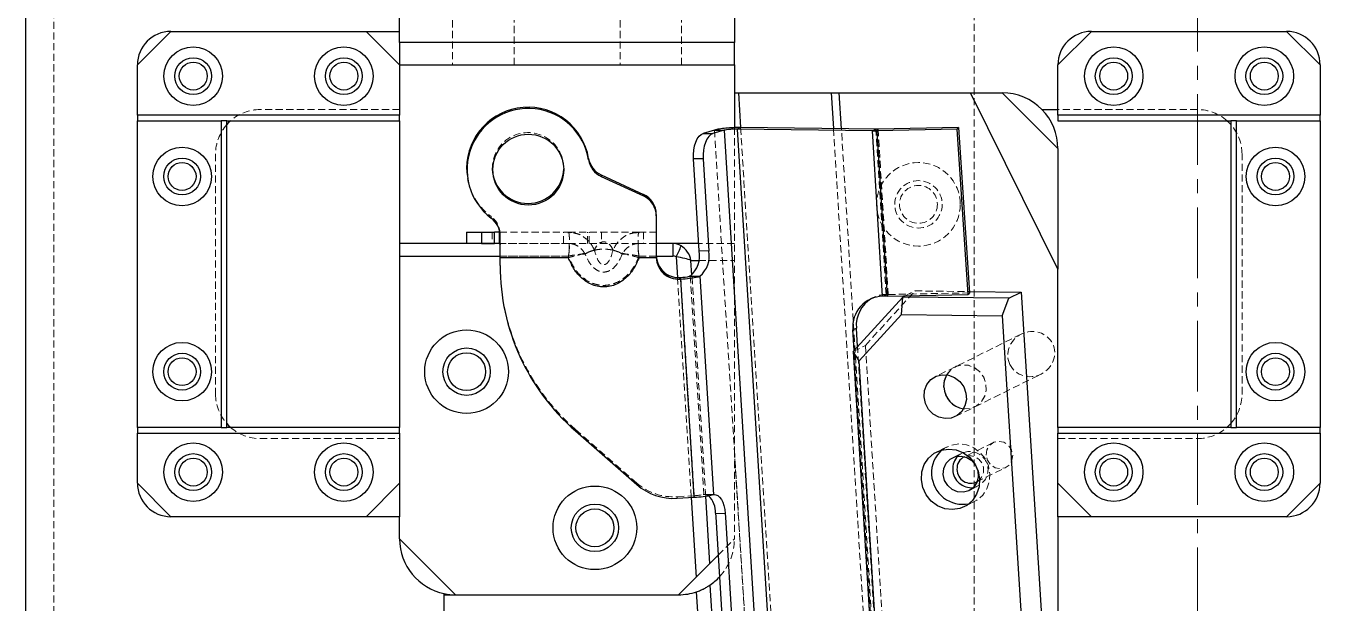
# Model space of a CAD drawing. Header units: millimetres. Extents: x 5 to 1533, y -1183 to 895.
# Drawn here: x 136.2 to 368.2, y 185.2 to 288.7 of the extents above; entities that cross this region are included whole.
import ezdxf

# ---------------------------------------------------------------- set-up
doc = ezdxf.new("R2010")
doc.units = ezdxf.units.MM
doc.linetypes.add('CENTERX2', pattern=[20.32, 12.7, -2.54, 2.54, -2.54])
doc.linetypes.add('HIDDEN', pattern=[1.905, 1.27, -0.635])

msp = doc.modelspace()

# ---------------------------------------------------------------- linework, layer by layer
at = {"color": 7, "linetype": 'CENTERX2', "lineweight": 18}
msp.add_line((346.161, 418.728), (346.161, 34.728), dxfattribs=at)
at = {"color": 7, "linetype": 'HIDDEN', "lineweight": 18}
for p, q in [((141.161, 36.728), (141.161, 416.728)), ((306.161, 416.728), (306.161, 36.728)), ((212.661, 289.728), (212.661, 281.728)), ((223.661, 281.728), (223.661, 289.728)), ((242.661, 289.728), (242.661, 281.728)), ((253.661, 281.728), (253.661, 289.728)), ((203.161, 273.728), (178.161, 273.728)), ((346.161, 273.728), (321.161, 273.728)), ((259.579, 270.046), (270.247, 99.009)), ((263.161, 270.48), (263.161, 212.607)), ((264.276, 270.489), (274.941, 99.493)), ((264.276, 270.489), (274.961, 99.181)), ((280.916, 270.306), (291.513, 98.999)), ((292.944, 98.983), (282.347, 270.29)), ((290.356, 240.569), (288.522, 270.222)), ((288.915, 270.224), (290.749, 240.569)), ((170.161, 265.728), (170.161, 222.728)), ((354.161, 222.728), (354.161, 265.728)), ((219.771, 263.238), (219.771, 262.956)), ((232.571, 263.238), (232.57, 263.097)), ((232.571, 262.956), (232.571, 263.238)), ((219.564, 254.531), (219.564, 254.249)), ((219.761, 251.728), (219.761, 249.728)), ((221.108, 251.728), (233.415, 251.728)), ((221.161, 251.365), (221.161, 251.083)), ((232.561, 249.728), (232.561, 251.728)), ((234.009, 251.696), (233.339, 251.606)), ((233.873, 251.651), (233.415, 251.728)), ((236.864, 249.728), (236.864, 251.728)), ((237.124, 249.728), (237.124, 251.728)), ((239.326, 251.728), (239.326, 249.728)), ((246.143, 251.606), (245.473, 251.696)), ((246.067, 251.728), (245.609, 251.651)), ((246.067, 251.728), (249.161, 251.728)), ((246.852, 251.728), (246.852, 249.728)), ((233.416, 249.728), (220.994, 249.728)), ((220.994, 249.728), (233.415, 249.728)), ((249.161, 249.728), (246.067, 249.728)), ((246.067, 249.728), (249.161, 249.728)), ((263.161, 249.728), (256.778, 249.728)), ((233.415, 247.446), (221.161, 247.447)), ((221.161, 247.447), (233.418, 247.447)), ((246.065, 247.447), (249.163, 247.447)), ((249.163, 247.447), (246.067, 247.447)), ((256.783, 246.676), (263.161, 246.676)), ((252.96, 243.607), (255.42, 204.171)), ((255.978, 204.487), (253.538, 243.618)), ((255.266, 243.876), (257.708, 204.721)), ((258.021, 204.409), (255.548, 244.051)), ((286.651, 231.439), (295.548, 241.209)), ((288.06, 240.017), (287.443, 239.711)), ((288.06, 240.017), (287.443, 239.711)), ((290.356, 240.569), (289.739, 240.264)), ((290.466, 240.569), (289.959, 240.266)), ((290.466, 240.569), (290.749, 240.569)), ((290.466, 240.569), (290.749, 240.569)), ((290.749, 240.569), (290.524, 240.276)), ((290.749, 240.569), (305.302, 240.852)), ((293.791, 240.339), (295.548, 241.209)), ((295.548, 241.209), (305.286, 241.092)), ((314.597, 233.463), (302.738, 227.59)), ((284.439, 230.344), (286.651, 231.439)), ((289.802, 147.09), (284.639, 230.563)), ((290.479, 146.421), (285.234, 231.217)), ((291.787, 148.409), (286.651, 231.439)), ((302.738, 227.59), (299.191, 225.833)), ((306.288, 220.421), (318.147, 226.294)), ((302.741, 218.664), (306.288, 220.421)), ((234.674, 216.376), (234.674, 216.095)), ((245.664, 206.762), (234.674, 216.376)), ((178.161, 214.728), (203.161, 214.728)), ((309.578, 214.02), (304.335, 211.424)), ((321.161, 214.728), (346.161, 214.728)), ((263.161, 212.607), (263.161, 196.728)), ((263.161, 212.607), (270.279, 98.491)), ((301.307, 213.272), (299.457, 212.355)), ((303.98, 212.14), (302.284, 211.3)), ((306.554, 206.943), (311.797, 209.54)), ((245.664, 206.762), (245.664, 206.48)), ((252.902, 204.299), (255.978, 204.487)), ((252.902, 204.017), (252.902, 204.299)), ((259.18, 204.628), (257.579, 204.698)), ((259.437, 204.686), (257.708, 204.721)), ((259.609, 204.698), (257.88, 204.733)), ((259.609, 204.698), (257.88, 204.733)), ((305.213, 205.386), (306.909, 206.226)), ((304.339, 202.498), (306.189, 203.414)), ((260.264, 193.831), (263.161, 196.728))]:
    msp.add_line(p, q, dxfattribs=at)
at = {"color": 7, "linetype": 'Continuous', "lineweight": 25}
for p, q in [((136.161, 71.728), (136.161, 311.728)), ((203.161, 285.728), (203.161, 296.728)), ((263.161, 296.728), (263.161, 285.728)), ((156.161, 281.728), (162.161, 287.728)), ((162.161, 287.728), (197.161, 287.728)), ((197.161, 287.728), (203.161, 287.728)), ((197.161, 287.728), (203.161, 281.728)), ((321.161, 281.728), (327.161, 287.728)), ((327.161, 287.728), (362.161, 287.728)), ((362.161, 287.728), (368.161, 281.728)), ((263.161, 285.728), (203.161, 285.728)), ((203.161, 285.728), (203.161, 281.728)), ((263.161, 281.728), (263.161, 285.728)), ((156.161, 272.728), (156.161, 281.728)), ((203.161, 281.728), (263.161, 281.728)), ((203.161, 281.728), (203.161, 272.728)), ((263.161, 281.728), (263.161, 276.728)), ((321.161, 272.728), (321.161, 281.728)), ((368.161, 281.728), (368.161, 272.728)), ((263.161, 276.728), (311.161, 276.728)), ((263.161, 276.728), (263.161, 270.48)), ((280.518, 276.728), (280.916, 270.306)), ((282.347, 270.29), (281.949, 276.728)), ((321.161, 245.092), (305.493, 276.728)), ((305.493, 276.728), (311.161, 276.728)), ((311.161, 276.728), (321.161, 266.728)), ((203.161, 272.728), (156.161, 272.728)), ((156.161, 272.728), (156.161, 271.728)), ((156.161, 271.728), (171.161, 271.728)), ((156.161, 216.728), (156.161, 271.728)), ((171.161, 271.728), (171.161, 216.728)), ((172.161, 271.728), (171.161, 271.728)), ((172.161, 216.728), (172.161, 271.728)), ((172.161, 271.728), (203.161, 271.728)), ((203.161, 271.728), (203.161, 272.728)), ((203.161, 271.728), (203.161, 249.728)), ((318.303, 273.728), (321.161, 273.728)), ((368.161, 272.728), (321.161, 272.728)), ((321.161, 272.728), (321.161, 271.728)), ((321.161, 271.728), (352.161, 271.728)), ((352.161, 271.728), (352.161, 216.728)), ((353.161, 271.728), (352.161, 271.728)), ((353.161, 216.728), (353.161, 271.728)), ((353.161, 271.728), (368.161, 271.728)), ((368.161, 271.728), (368.161, 272.728)), ((368.161, 271.728), (368.161, 216.728)), ((259.579, 270.046), (257.592, 269.46)), ((257.592, 269.46), (259.32, 269.425)), ((261.307, 270.011), (259.32, 269.425)), ((259.579, 270.046), (261.307, 270.011)), ((261.307, 270.011), (271.975, 98.974)), ((264.276, 270.489), (263.659, 270.184)), ((263.659, 270.184), (274.325, 99.188)), ((287.905, 269.917), (263.659, 270.184)), ((288.522, 270.222), (264.276, 270.489)), ((287.905, 269.917), (288.522, 270.222)), ((289.739, 240.264), (287.905, 269.917)), ((303.103, 270.225), (288.69, 269.93)), ((288.69, 269.93), (288.915, 270.224)), ((288.69, 269.93), (290.524, 240.276)), ((303.328, 270.519), (288.915, 270.224)), ((303.103, 270.225), (303.328, 270.519)), ((305.077, 240.558), (303.103, 270.225)), ((303.328, 270.519), (305.302, 240.852)), ((237.031, 264.971), (237.031, 264.689)), ((257.56, 264.86), (255.832, 264.895)), ((256.862, 248.379), (255.832, 264.895)), ((257.56, 264.86), (258.59, 248.344)), ((321.161, 266.728), (321.161, 245.092)), ((215.171, 263.238), (215.171, 262.956)), ((239.29, 262.012), (239.29, 261.73)), ((239.29, 262.012), (246.852, 258.52)), ((239.29, 261.73), (246.852, 258.239)), ((246.852, 258.52), (246.852, 258.239)), ((249.161, 254.931), (249.161, 254.65)), ((249.161, 254.65), (249.161, 247.281)), ((215.161, 251.728), (215.161, 249.728)), ((215.161, 251.728), (217.823, 251.728)), ((217.823, 251.728), (217.823, 249.728)), ((217.823, 251.728), (220.193, 251.728)), ((220.193, 249.728), (220.193, 251.728)), ((220.994, 251.728), (220.193, 251.728)), ((220.994, 251.728), (221.108, 251.728)), ((220.994, 251.728), (220.994, 249.728)), ((221.161, 245.77), (221.161, 251.083)), ((203.161, 249.728), (203.161, 247.447)), ((220.994, 249.728), (203.161, 249.728)), ((217.823, 249.728), (215.161, 249.728)), ((217.823, 249.728), (220.193, 249.728)), ((252.122, 249.728), (249.161, 249.728)), ((256.778, 249.728), (252.122, 249.728)), ((258.59, 248.344), (256.862, 248.379)), ((203.161, 247.447), (203.161, 216.728)), ((221.161, 245.77), (221.161, 247.165)), ((233.415, 247.165), (221.161, 247.165)), ((249.163, 247.165), (246.067, 247.165)), ((249.163, 247.447), (249.163, 247.165)), ((253.408, 243.61), (253.538, 243.618)), ((253.408, 243.328), (253.408, 243.61)), ((255.138, 243.829), (256.739, 243.759)), ((255.266, 243.876), (256.994, 243.841)), ((256.994, 243.841), (259.437, 204.686)), ((321.161, 216.728), (321.161, 245.092)), ((253.538, 243.336), (253.408, 243.328)), ((255.978, 204.205), (253.538, 243.336)), ((293.336, 240.114), (284.439, 230.344)), ((290.524, 240.276), (289.959, 240.266)), ((290.524, 240.276), (289.959, 240.266)), ((290.524, 240.276), (305.077, 240.558)), ((293.095, 236.97), (293.336, 240.114)), ((293.336, 240.114), (293.791, 240.339)), ((312.344, 239.884), (293.336, 240.114)), ((305.302, 240.852), (305.077, 240.558)), ((305.286, 241.092), (314.555, 240.98)), ((311.164, 236.752), (312.344, 239.884)), ((312.344, 239.884), (314.555, 240.98)), ((314.555, 240.98), (321.017, 138.179)), ((285.541, 228.676), (293.095, 236.97)), ((293.095, 236.97), (311.164, 236.752)), ((311.164, 236.752), (317.314, 138.893)), ((284.411, 234.251), (285.027, 234.556)), ((285.234, 231.217), (285.027, 234.556)), ((284.639, 230.563), (284.411, 234.251)), ((285.541, 228.676), (284.439, 230.344)), ((284.439, 230.344), (289.575, 147.314)), ((290.551, 147.692), (285.541, 228.676)), ((171.161, 216.728), (156.161, 216.728)), ((156.161, 216.728), (156.161, 215.728)), ((171.161, 216.728), (172.161, 216.728)), ((203.161, 216.728), (172.161, 216.728)), ((203.161, 215.728), (203.161, 216.728)), ((234.674, 216.095), (245.664, 206.48)), ((352.161, 216.728), (321.161, 216.728)), ((321.161, 216.728), (321.161, 215.728)), ((352.161, 216.728), (353.161, 216.728)), ((368.161, 216.728), (353.161, 216.728)), ((368.161, 215.728), (368.161, 216.728)), ((156.161, 215.728), (203.161, 215.728)), ((156.161, 206.728), (156.161, 215.728)), ((203.161, 215.728), (203.161, 206.728)), ((321.161, 215.728), (368.161, 215.728)), ((321.161, 206.728), (321.161, 215.728)), ((368.161, 215.728), (368.161, 206.728)), ((162.161, 200.728), (156.161, 206.728)), ((203.161, 206.728), (197.161, 200.728)), ((203.161, 206.728), (203.161, 200.728)), ((321.161, 200.728), (321.161, 206.728)), ((327.161, 200.728), (321.161, 206.728)), ((368.161, 206.728), (362.161, 200.728)), ((252.902, 204.017), (255.978, 204.205)), ((197.161, 200.728), (162.161, 200.728)), ((203.161, 200.728), (197.161, 200.728)), ((203.161, 196.728), (203.161, 200.728)), ((259.795, 201.343), (261.524, 201.308)), ((259.795, 201.343), (259.837, 200.68)), ((259.837, 200.68), (263.848, 136.374)), ((261.524, 201.308), (261.566, 200.645)), ((261.566, 200.645), (265.576, 136.339)), ((321.161, 200.728), (321.161, 98.728)), ((327.161, 200.728), (321.161, 200.728)), ((362.161, 200.728), (327.161, 200.728)), ((203.161, 196.728), (213.161, 186.728)), ((258.774, 192.341), (260.264, 193.831)), ((253.161, 186.728), (256.311, 189.878)), ((211.161, 183.728), (211.161, 186.93)), ((211.161, 186.728), (213.161, 186.728)), ((213.161, 186.728), (253.161, 186.728))]:
    msp.add_line(p, q, dxfattribs=at)
at = {"color": 8, "linetype": 'Continuous', "lineweight": 25}
for p, q in [((263.887, 276.728), (264.276, 270.489)), ((203.161, 247.447), (221.161, 247.447)), ((249.163, 247.447), (252.122, 247.447)), ((252.729, 247.304), (252.96, 243.607)), ((255.548, 244.051), (255.385, 246.676)), ((255.385, 246.676), (256.783, 246.676)), ((255.42, 204.171), (256.311, 189.878)), ((258.774, 192.341), (258.021, 204.409)), ((258.788, 188.461), (262.405, 131.955)), ((259.963, 131.631), (256.401, 187.268))]:
    msp.add_line(p, q, dxfattribs=at)
at = {"color": 7, "linetype": 'Continuous', "lineweight": 25, "flags": 128}
for points in [[(172.87, 271.728), (172.504, 271.385), (172.161, 271.02)], [(352.161, 271.02), (351.818, 271.385), (351.453, 271.728)], [(255.832, 264.895), (255.822, 265.68), (255.89, 266.459), (256.033, 267.201), (256.245, 267.877), (256.519, 268.461), (256.843, 268.931), (257.205, 269.268), (257.592, 269.46)], [(255.832, 264.895), (255.822, 265.68), (255.89, 266.459), (256.033, 267.201), (256.245, 267.877), (256.519, 268.461), (256.843, 268.931), (257.205, 269.268), (257.592, 269.46)], [(259.32, 269.425), (258.934, 269.233), (258.572, 268.896), (258.248, 268.426), (257.974, 267.842), (257.762, 267.165), (257.619, 266.424), (257.551, 265.645), (257.56, 264.86)], [(259.32, 269.425), (258.934, 269.233), (258.572, 268.896), (258.248, 268.426), (257.974, 267.842), (257.762, 267.165), (257.619, 266.424), (257.551, 265.645), (257.56, 264.86)], [(252.122, 249.728), (252.122, 249.683), (252.122, 249.548), (252.122, 249.33), (252.122, 249.039), (252.122, 248.688), (252.122, 248.294), (252.122, 247.874), (252.122, 247.447)], [(297.169, 222.189), (297.265, 223.356), (297.689, 224.426), (298.405, 225.302), (299.348, 225.906), (300.435, 226.186), (301.569, 226.116), (302.649, 225.702), (303.58, 224.981), (304.279, 224.018), (304.683, 222.897), (304.758, 221.719), (304.495, 220.588), (303.918, 219.604), (303.08, 218.856), (302.053, 218.409), (300.93, 218.303), (299.81, 218.547), (298.793, 219.121), (297.969, 219.973), (297.411, 221.026), (297.169, 222.189)], [(300.713, 224.005), (300.825, 225.171), (301.231, 226.174)], [(300.716, 223.945), (300.812, 225.113), (301.231, 226.174)], [(172.161, 217.437), (172.504, 217.071), (172.87, 216.728)], [(351.453, 216.728), (351.818, 217.071), (352.161, 217.437)], [(296.677, 207.344), (296.766, 208.753), (297.206, 210.072), (297.965, 211.211), (298.991, 212.092), (300.216, 212.655), (301.556, 212.861), (302.919, 212.698), (304.212, 212.175), (305.348, 211.328), (306.248, 210.215), (306.852, 208.913), (307.118, 207.509), (307.029, 206.1), (306.59, 204.781), (305.831, 203.642), (304.804, 202.761), (303.579, 202.198), (302.239, 201.992), (300.876, 202.156), (299.583, 202.679), (298.448, 203.525), (297.547, 204.638), (296.943, 205.94), (296.677, 207.344)], [(300.616, 208.293), (300.719, 209.355), (301.15, 210.307), (301.863, 211.046), (302.781, 211.492), (303.803, 211.597), (304.819, 211.349), (305.719, 210.776), (306.406, 209.939), (306.804, 208.929), (306.872, 207.855), (306.601, 206.835), (306.021, 205.978), (305.194, 205.377), (304.211, 205.097), (303.178, 205.17), (302.207, 205.586), (301.402, 206.301), (300.852, 207.237), (300.616, 208.293)], [(259.437, 204.686), (259.811, 204.673), (260.176, 204.522), (260.518, 204.238), (260.826, 203.831), (261.088, 203.315), (261.297, 202.708), (261.444, 202.031), (261.524, 201.308)], [(259.437, 204.686), (259.811, 204.673), (260.176, 204.522), (260.518, 204.238), (260.826, 203.831), (261.088, 203.315), (261.297, 202.708), (261.444, 202.031), (261.524, 201.308)], [(256.311, 189.878), (256.9, 190.467), (257.464, 191.031), (257.979, 191.546), (258.422, 191.989), (258.774, 192.341)]]:
    msp.add_lwpolyline(points, dxfattribs=at)
at = {"color": 7, "linetype": 'HIDDEN', "lineweight": 18, "flags": 128}
for points in [[(301.231, 226.174), (301.266, 226.232), (301.995, 227.096), (302.947, 227.685), (304.039, 227.947), (305.173, 227.859), (306.248, 227.429), (307.169, 226.694), (307.854, 225.721), (308.242, 224.595), (308.299, 223.416), (308.02, 222.29), (307.428, 221.317), (306.578, 220.582), (305.545, 220.152), (304.419, 220.063), (304.248, 220.081)], [(301.231, 226.174), (301.236, 226.182), (301.951, 227.058), (302.895, 227.663), (303.982, 227.943), (305.116, 227.872), (306.196, 227.459), (307.127, 226.738), (307.826, 225.775), (308.23, 224.654), (308.304, 223.476), (308.042, 222.345), (307.465, 221.361), (306.627, 220.612), (305.6, 220.165), (304.477, 220.059), (304.248, 220.081)], [(300.431, 212.714), (300.842, 213.008), (302.067, 213.571), (303.407, 213.778), (304.77, 213.614), (306.063, 213.091), (307.198, 212.244), (308.099, 211.132), (308.703, 209.829), (308.969, 208.426), (308.879, 207.016), (308.44, 205.697), (307.681, 204.558), (306.654, 203.678), (305.429, 203.115), (305.215, 203.056)], [(308.313, 211.78), (308.448, 212.726), (308.924, 213.527), (309.669, 214.063), (310.569, 214.251), (311.487, 214.063), (312.283, 213.527), (312.837, 212.726), (313.063, 211.78), (312.928, 210.835), (312.452, 210.033), (311.707, 209.497), (310.807, 209.309), (309.889, 209.497), (309.093, 210.033), (308.539, 210.835), (308.313, 211.78)]]:
    msp.add_lwpolyline(points, dxfattribs=at)
at = {"color": 7, "linetype": 'Continuous', "lineweight": 25}
for centre, radius in [((166.161, 279.728), 5.25), ((193.161, 279.728), 5.25), ((331.161, 279.728), 5.25), ((358.161, 279.728), 5.25), ((166.161, 279.728), 3.3), ((166.161, 279.728), 2.5), ((193.161, 279.728), 3.3), ((193.161, 279.728), 2.5), ((331.161, 279.728), 3.3), ((331.161, 279.728), 2.5), ((358.161, 279.728), 3.3), ((358.161, 279.728), 2.5), ((226.218, 262.947), 6.353), ((164.161, 261.728), 5.25), ((360.161, 261.728), 5.25), ((164.161, 261.728), 3.3), ((360.161, 261.728), 3.3), ((164.161, 261.728), 2.5), ((360.161, 261.728), 2.5), ((215.161, 226.728), 7.5), ((164.161, 226.728), 5.25), ((164.161, 226.728), 3.3), ((215.161, 226.728), 4.25), ((215.161, 226.728), 3.4), ((360.161, 226.728), 5.25), ((360.161, 226.728), 3.3), ((164.161, 226.728), 2.5), ((360.161, 226.728), 2.5), ((166.161, 208.728), 5.25), ((193.161, 208.728), 5.25), ((331.161, 208.728), 5.25), ((358.161, 208.728), 5.25), ((166.161, 208.728), 3.3), ((166.161, 208.728), 2.5), ((193.161, 208.728), 3.3), ((193.161, 208.728), 2.5), ((331.161, 208.728), 3.3), ((331.161, 208.728), 2.5), ((358.161, 208.728), 3.3), ((358.161, 208.728), 2.5), ((238.161, 198.728), 7.5), ((238.161, 198.728), 4.25), ((238.161, 198.728), 3.4)]:
    msp.add_circle(centre, radius, dxfattribs=at)
at = {"color": 7, "linetype": 'HIDDEN', "lineweight": 18}
for radius in [7.5, 4.25, 3.4]:
    msp.add_circle((296.161, 256.728), radius, dxfattribs=at)
at = {"color": 7, "linetype": 'Continuous', "lineweight": 25}
for centre, radius, start, end in [((162.161, 281.728), 6, 90, 180), ((327.161, 281.728), 6, 90, 180), ((362.161, 281.728), 6, 0, 90), ((311.161, 266.728), 10, 44.427, 90), ((226.177, 263.145), 11.006, 9.54532, 179.51929), ((226.212, 262.959), 10.957, 9.08426, 232.64718), ((311.161, 266.728), 10, 0, 44.427), ((240.944, 265.616), 3.965, 189.36088, 245.34707), ((240.944, 265.334), 3.965, 189.36079, 245.34715), ((226.171, 263.289), 6.401, 181.71641, 358.28359), ((245.203, 254.922), 3.958, 0.13453, 65.38633), ((245.203, 254.641), 3.958, 0.13453, 65.38633), ((217.214, 251.078), 3.947, 0.07924, 53.46302), ((239.764, 254.286), 14.726, 331.69488, 340.20617), ((252.107, 247.53), 4.83, 310.84277, 10.12857), ((253.836, 247.495), 4.83, 310.84279, 10.12855), ((253.144, 247.584), 3.983, 180.31192, 273.79394), ((253.144, 247.302), 3.983, 180.31192, 273.79394), ((253.145, 247.585), 3.984, 181.99655, 273.78224), ((253.145, 247.304), 3.984, 181.99655, 273.78224), ((260.601, 245.815), 39.44, 180.06541, 228.89938), ((253.082, 253.244), 9.637, 272.71119, 282.32164), ((252.626, 262.59), 19.275, 272.71132, 282.32152), ((289.898, 234.756), 5.51, 91.64355, 185.25947), ((290.657, 235.008), 5.647, 120.89702, 184.59034), ((304.846, 224.174), 4.136, 182.33233, 261.6944), ((304.844, 224.172), 4.134, 183.13948, 261.71312), ((303.742, 208.665), 5.23, 129.27015, 184.43941), ((305.465, 209.371), 3.162, 135.7073, 184.30785), ((305.381, 209.354), 2.318, 113.49594, 184.22028), ((305.645, 209.265), 3.336, 182.25785, 275.94844), ((305.538, 209.199), 2.469, 180.3699, 297.33985), ((162.161, 206.728), 6, 180, 270), ((304.091, 208.51), 5.569, 182.56464, 281.64595), ((362.161, 206.728), 6, 270, 0), ((252.281, 214.06), 10.062, 228.87986, 273.5385), ((255.066, 223.46), 19.276, 272.71153, 282.32129), ((255.53, 201.47), 4.267, 358.29711, 45.11049), ((213.161, 196.728), 10, 180, 258.46304), ((253.161, 196.728), 10, 304.23747, 317.2666), ((213.161, 196.728), 10, 258.46304, 270), ((253.161, 196.728), 10, 270, 288.90296)]:
    msp.add_arc(centre, radius, start, end, dxfattribs=at)
at = {"color": 7, "linetype": 'HIDDEN', "lineweight": 18}
for centre, radius, start, end in [((178.161, 265.728), 8, 90, 131.40962), ((346.161, 265.728), 8, 48.59038, 90), ((178.161, 265.728), 8, 138.59038, 180), ((226.172, 263.193), 6.4, 0.39958, 180.86094), ((346.161, 265.728), 8, 0, 41.40962), ((226.025, 263.252), 10.853, 180.07376, 233.46848), ((217.214, 251.359), 3.947, 0.07917, 53.46309), ((260.593, 246.093), 39.431, 180.0598, 228.90498), ((290.424, 235.241), 5.329, 90.72565, 120.03474), ((178.161, 222.728), 8, 180, 221.40962), ((346.161, 222.728), 8, 318.59038, 0), ((178.161, 222.728), 8, 228.59038, 270), ((346.161, 222.728), 8, 270, 311.40962), ((305.372, 209.147), 3.259, 280.95267, 131.74239), ((305.323, 209.123), 2.51, 302.51406, 110.18097), ((252.281, 214.342), 10.062, 228.87986, 273.5385), ((255.522, 214.114), 9.638, 272.7115, 282.3213), ((257.845, 203.585), 1.145, 52.52094, 96.8773), ((253.161, 196.728), 10, 317.2666, 0), ((253.161, 196.728), 10, 288.90296, 304.23747)]:
    msp.add_arc(centre, radius, start, end, dxfattribs=at)
at = {"color": 7, "linetype": 'Continuous', "lineweight": 25}
for centre, major_axis, ratio, start_param, end_param in [((252.204, 246.728), (-0.949, 2.86), 0.9532037, 5.4358602, 5.9770102), ((252.792, 246.728), (-1.597, 2.734), 0.7729098, 4.2708202, 5.3180178), ((252.204, 246.447), (1.139, -0.259), 0.8482621, 1.2915177, 1.8326677), ((252.792, 246.728), (3.03, -0.419), 0.1837936, 0.5695537, 1.6167512)]:
    msp.add_ellipse(centre, major_axis=major_axis, ratio=ratio, start_param=start_param, end_param=end_param, dxfattribs=at)
at = {"color": 7, "linetype": 'HIDDEN', "lineweight": 18}
msp.add_ellipse((316.372, 229.879), major_axis=(-3.818, -1.891), ratio=0.9389023, dxfattribs=at)
at = {"color": 7, "linetype": 'Continuous', "lineweight": 25}
for points, knots in [([(264.276, 270.489), (263.834, 270.487), (262.951, 270.483), (261.605, 270.39), (260.39, 270.244), (259.852, 270.113), (259.579, 270.046)], [0, 0, 0, 0, 0.2479476, 0.495893, 0.7437902, 1, 1, 1, 1]), ([(264.276, 270.489), (263.834, 270.487), (262.951, 270.483), (261.605, 270.39), (260.39, 270.244), (259.852, 270.113), (259.579, 270.046)], [0, 0, 0, 0, 0.2479476, 0.495893, 0.7437902, 1, 1, 1, 1]), ([(263.659, 270.184), (263.438, 270.188), (262.995, 270.197), (262.321, 270.166), (261.713, 270.104), (261.444, 270.042), (261.307, 270.011)], [0, 0, 0, 0, 0.2482105, 0.4964261, 0.7444978, 1, 1, 1, 1]), ([(263.659, 270.184), (263.438, 270.188), (262.995, 270.197), (262.321, 270.166), (261.713, 270.104), (261.444, 270.042), (261.307, 270.011)], [0, 0, 0, 0, 0.2482105, 0.4964261, 0.7444978, 1, 1, 1, 1]), ([(287.905, 269.917), (287.969, 269.917), (288.098, 269.918), (288.359, 269.921), (288.558, 269.927), (288.69, 269.93)], [0, 0, 0, 0, 0.2509047, 0.5018132, 1, 1, 1, 1]), ([(287.905, 269.917), (287.969, 269.917), (288.098, 269.918), (288.359, 269.921), (288.558, 269.927), (288.69, 269.93)], [0, 0, 0, 0, 0.2509047, 0.5018132, 1, 1, 1, 1]), ([(288.915, 270.224), (288.849, 270.223), (288.749, 270.222), (288.619, 270.221), (288.554, 270.222), (288.522, 270.222)], [0, 0, 0, 0, 0.49738377, 0.74836759, 1, 1, 1, 1]), ([(288.915, 270.224), (288.849, 270.223), (288.749, 270.222), (288.619, 270.221), (288.554, 270.222), (288.522, 270.222)], [0, 0, 0, 0, 0.49738377, 0.74836759, 1, 1, 1, 1]), ([(220.994, 249.728), (221.04, 249.721), (221.11, 249.709), (221.154, 249.634), (221.159, 249.575), (221.161, 249.545)], [0, 0, 0, 0, 0.4794283, 0.7367336, 1, 1, 1, 1]), ([(246.067, 247.165), (245.798, 246.532), (245.251, 245.248), (243.894, 243.566), (242.364, 242.491), (240.913, 242.004), (239.74, 241.874), (238.567, 242.005), (237.117, 242.492), (235.587, 243.566), (234.231, 245.248), (233.684, 246.532), (233.415, 247.165)], [0, 0, 0, 0, 0.1182033, 0.2398797, 0.3669137, 0.4330046, 0.5000708, 0.567145, 0.6331952, 0.7601644, 0.8817995, 1, 1, 1, 1]), ([(249.161, 247.34), (249.161, 247.326), (249.161, 247.296), (249.162, 247.238), (249.163, 247.194), (249.163, 247.165)], [0, 0, 0, 0, 0.2500565, 0.5000958, 1, 1, 1, 1]), ([(255.266, 243.876), (255.246, 243.867), (255.216, 243.853), (255.173, 243.838), (255.15, 243.832), (255.138, 243.829)], [0, 0, 0, 0, 0.4984418, 0.7490419, 1, 1, 1, 1]), ([(255.266, 243.876), (255.246, 243.867), (255.216, 243.853), (255.173, 243.838), (255.15, 243.832), (255.138, 243.829)], [0, 0, 0, 0, 0.4984418, 0.7490419, 1, 1, 1, 1]), ([(256.739, 243.759), (256.762, 243.765), (256.808, 243.776), (256.895, 243.803), (256.955, 243.826), (256.994, 243.841)], [0, 0, 0, 0, 0.2503228, 0.5006415, 1, 1, 1, 1]), ([(256.739, 243.759), (256.762, 243.765), (256.808, 243.776), (256.895, 243.803), (256.955, 243.826), (256.994, 243.841)], [0, 0, 0, 0, 0.2503228, 0.5006415, 1, 1, 1, 1]), ([(289.959, 240.266), (289.94, 240.266), (289.903, 240.265), (289.83, 240.265), (289.776, 240.264), (289.739, 240.264)], [0, 0, 0, 0, 0.2500606, 0.5001183, 1, 1, 1, 1]), ([(289.959, 240.266), (289.94, 240.266), (289.903, 240.265), (289.83, 240.265), (289.776, 240.264), (289.739, 240.264)], [0, 0, 0, 0, 0.2500606, 0.5001183, 1, 1, 1, 1]), ([(259.437, 204.686), (259.417, 204.682), (259.377, 204.674), (259.293, 204.655), (259.225, 204.639), (259.18, 204.628)], [0, 0, 0, 0, 0.2503221, 0.5006472, 1, 1, 1, 1]), ([(259.437, 204.686), (259.417, 204.682), (259.377, 204.674), (259.293, 204.655), (259.225, 204.639), (259.18, 204.628)], [0, 0, 0, 0, 0.2503221, 0.5006472, 1, 1, 1, 1]), ([(256.401, 187.268), (256.626, 187.35), (257.077, 187.514), (257.766, 187.842), (258.377, 188.188), (258.654, 188.372), (258.788, 188.461)], [0, 0, 0, 0, 0.25145178, 0.5026629, 0.75977128, 1, 1, 1, 1])]:
    msp.add_open_spline(points, degree=3, knots=knots, dxfattribs=at)
at = {"color": 7, "linetype": 'HIDDEN', "lineweight": 18}
for points, knots in [([(233.415, 251.728), (233.443, 251.725), (233.472, 251.723), (233.492, 251.617), (233.493, 251.614)], [0, 0, 0, 0, 0.971312, 1, 1, 1, 1]), ([(233.415, 251.728), (233.684, 251.728), (234.231, 251.728), (235.587, 251.728), (237.117, 251.728), (238.567, 251.728), (239.74, 251.728), (240.913, 251.728), (242.364, 251.728), (243.894, 251.728), (245.251, 251.728), (245.798, 251.728), (246.067, 251.728)], [0, 0, 0, 0, 0.1182023, 0.2398624, 0.3668364, 0.4328975, 0.499965, 0.5670383, 0.6330833, 0.7601157, 0.8817942, 1, 1, 1, 1]), ([(233.493, 251.614), (233.511, 251.533), (233.549, 251.372), (233.582, 250.927), (233.594, 250.371), (233.582, 249.706), (233.548, 248.938), (233.493, 248.071), (233.441, 247.472), (233.415, 247.165)], [0, 0, 0, 0, 0.1417165, 0.2834978, 0.4195593, 0.5535275, 0.6947941, 0.8434409, 1, 1, 1, 1]), ([(238.074, 248.539), (237.863, 248.949), (237.428, 249.797), (236.355, 250.81), (235.131, 251.513), (234.249, 251.61), (233.873, 251.651)], [0, 0, 0, 0, 0.2471406, 0.5102914, 0.7908437, 1, 1, 1, 1]), ([(245.609, 251.651), (245.233, 251.61), (244.351, 251.513), (243.126, 250.81), (242.053, 249.797), (241.619, 248.949), (241.408, 248.539)], [0, 0, 0, 0, 0.2091825, 0.489772, 0.7528534, 1, 1, 1, 1]), ([(246.067, 247.165), (246.04, 247.472), (245.989, 248.07), (245.934, 248.937), (245.9, 249.709), (245.888, 250.373), (245.9, 250.928), (245.932, 251.371), (245.97, 251.533), (245.989, 251.614)], [0, 0, 0, 0, 0.15624965, 0.30472124, 0.44663329, 0.58206689, 0.71592259, 0.85771061, 1, 1, 1, 1]), ([(245.989, 251.614), (245.99, 251.617), (246.01, 251.723), (246.039, 251.726), (246.067, 251.728)], [0, 0, 0, 0, 0.0290958, 1, 1, 1, 1]), ([(233.415, 247.449), (233.427, 247.524), (233.446, 247.647), (233.475, 247.795), (233.514, 248.014), (233.549, 248.338), (233.579, 248.726), (233.594, 249.047), (233.579, 249.321), (233.548, 249.561), (233.503, 249.677), (233.446, 249.722), (233.427, 249.726), (233.415, 249.728)], [0, 0, 0, 0, 0.0674063, 0.10849295, 0.13133908, 0.26223085, 0.39449416, 0.50010907, 0.60581342, 0.73793735, 0.89127509, 0.93252399, 1, 1, 1, 1]), ([(233.415, 249.728), (233.703, 249.728), (234.278, 249.728), (235.7, 249.728), (237.246, 249.728), (238.651, 249.728), (239.751, 249.728), (240.85, 249.728), (242.251, 249.728), (243.794, 249.728), (245.209, 249.728), (245.781, 249.728), (246.067, 249.728)], [0, 0, 0, 0, 0.1255512, 0.2501925, 0.3753521, 0.4378931, 0.5006768, 0.5629995, 0.6257461, 0.7505042, 0.8754021, 1, 1, 1, 1]), ([(233.415, 249.728), (233.444, 249.718), (233.498, 249.698), (233.55, 249.542), (233.579, 249.321), (233.594, 249.045), (233.578, 248.717), (233.55, 248.338), (233.498, 247.896), (233.444, 247.606), (233.415, 247.446)], [0, 0, 0, 0, 0.1377128, 0.262105, 0.3942344, 0.499973, 0.6077207, 0.7436315, 0.8584502, 1, 1, 1, 1]), ([(236.407, 247.815), (236.254, 248.064), (235.942, 248.574), (235.241, 249.183), (234.379, 249.635), (233.74, 249.697), (233.415, 249.728)], [0, 0, 0, 0, 0.2355776, 0.4802705, 0.7353345, 1, 1, 1, 1]), ([(233.415, 249.728), (233.684, 249.728), (234.231, 249.728), (235.587, 249.728), (237.118, 249.728), (238.568, 249.728), (239.741, 249.728), (240.913, 249.728), (242.364, 249.728), (243.895, 249.728), (245.251, 249.728), (245.798, 249.728), (246.067, 249.728)], [0, 0, 0, 0, 0.1182033, 0.2398645, 0.3668395, 0.4329008, 0.4999685, 0.5670413, 0.633086, 0.7601173, 0.8817951, 1, 1, 1, 1]), ([(238.074, 248.539), (237.852, 248.458), (237.403, 248.296), (236.31, 247.957), (234.954, 247.582), (233.937, 247.307), (233.415, 247.165)], [0, 0, 0, 0, 0.2380603, 0.4812055, 0.7336638, 1, 1, 1, 1]), ([(236.407, 247.815), (236.254, 248.064), (235.942, 248.574), (235.241, 249.183), (234.381, 249.634), (233.743, 249.697), (233.418, 249.728)], [0, 0, 0, 0, 0.2357924, 0.4807096, 0.7360076, 1, 1, 1, 1]), ([(243.075, 247.815), (242.723, 248.029), (242.205, 248.344), (241.054, 248.601), (240.316, 248.681), (239.74, 248.701), (239.165, 248.681), (238.427, 248.601), (237.277, 248.344), (236.759, 248.029), (236.407, 247.815)], [0, 0, 0, 0, 0.2599003, 0.3825977, 0.4427553, 0.5000343, 0.5573117, 0.6174779, 0.7401904, 1, 1, 1, 1]), ([(243.075, 247.815), (242.723, 248.029), (242.205, 248.344), (241.054, 248.601), (240.316, 248.681), (239.74, 248.701), (239.165, 248.681), (238.427, 248.601), (237.277, 248.344), (236.759, 248.029), (236.407, 247.815)], [0, 0, 0, 0, 0.2599003, 0.3825977, 0.4427553, 0.5000343, 0.5573117, 0.6174779, 0.7401904, 1, 1, 1, 1]), ([(241.408, 248.539), (241.246, 248.882), (241.02, 249.36), (240.436, 249.832), (240.082, 249.965), (239.884, 250), (239.741, 250.008), (239.597, 250), (239.4, 249.965), (239.045, 249.831), (238.461, 249.36), (238.236, 248.881), (238.074, 248.539)], [0, 0, 0, 0, 0.2942769, 0.4107225, 0.4586765, 0.4798268, 0.5000242, 0.5202201, 0.5413724, 0.5893422, 0.7058166, 1, 1, 1, 1]), ([(241.408, 248.539), (241.246, 247.922), (241.02, 247.06), (240.436, 246.212), (240.081, 245.972), (239.884, 245.909), (239.74, 245.894), (239.597, 245.909), (239.399, 245.972), (239.045, 246.212), (238.461, 247.061), (238.236, 247.922), (238.074, 248.539)], [0, 0, 0, 0, 0.2942076, 0.41077605, 0.45872845, 0.47986781, 0.50004675, 0.5202435, 0.54139803, 0.58937338, 0.70581668, 1, 1, 1, 1]), ([(246.067, 247.165), (245.545, 247.307), (244.527, 247.582), (243.169, 247.957), (242.078, 248.296), (241.629, 248.458), (241.408, 248.539)], [0, 0, 0, 0, 0.2665039, 0.5191169, 0.7625114, 1, 1, 1, 1]), ([(246.067, 249.728), (245.739, 249.696), (245.095, 249.634), (244.231, 249.176), (243.533, 248.566), (243.225, 248.06), (243.075, 247.815)], [0, 0, 0, 0, 0.2663667, 0.5236703, 0.7683154, 1, 1, 1, 1]), ([(246.067, 249.728), (245.739, 249.696), (245.095, 249.633), (244.228, 249.177), (243.648, 248.658), (243.312, 248.218), (243.167, 247.984), (243.101, 247.864), (243.083, 247.829), (243.077, 247.818), (243.075, 247.815)], [0, 0, 0, 0, 0.2662407, 0.5234215, 0.7679499, 0.8855049, 0.9677919, 0.990056, 0.9965601, 1, 1, 1, 1]), ([(246.067, 249.728), (246.041, 249.718), (245.992, 249.7), (245.935, 249.555), (245.9, 249.341), (245.888, 249.049), (245.9, 248.698), (245.935, 248.31), (245.992, 247.884), (246.041, 247.599), (246.067, 247.447)], [0, 0, 0, 0, 0.1345823, 0.2518832, 0.3779845, 0.5000006, 0.6220218, 0.7481159, 0.8654189, 1, 1, 1, 1]), ([(246.067, 247.447), (246.042, 247.593), (245.992, 247.882), (245.936, 248.307), (245.9, 248.701), (245.888, 249.048), (245.9, 249.341), (245.935, 249.555), (245.992, 249.7), (246.041, 249.718), (246.067, 249.728)], [0, 0, 0, 0, 0.1292987, 0.2554533, 0.3768948, 0.5005041, 0.6220157, 0.7475058, 0.8663375, 1, 1, 1, 1]), ([(236.407, 247.815), (236.254, 247.817), (235.943, 247.823), (235.242, 247.754), (234.38, 247.648), (233.741, 247.514), (233.415, 247.446)], [0, 0, 0, 0, 0.23547269, 0.48001122, 0.73494247, 1, 1, 1, 1]), ([(246.067, 247.447), (245.778, 246.775), (245.203, 245.436), (243.781, 243.738), (242.234, 242.71), (240.828, 242.273), (239.727, 242.161), (238.627, 242.278), (237.225, 242.722), (235.684, 243.754), (234.272, 245.449), (233.7, 246.781), (233.415, 247.446)], [0, 0, 0, 0, 0.1255607, 0.2503607, 0.37552118, 0.43812577, 0.50086266, 0.56343228, 0.62606507, 0.75090433, 0.87571207, 1, 1, 1, 1]), ([(246.067, 247.447), (245.798, 246.814), (245.251, 245.53), (243.895, 243.847), (242.364, 242.773), (240.913, 242.286), (239.74, 242.155), (238.567, 242.286), (237.117, 242.773), (235.587, 243.848), (234.231, 245.529), (233.684, 246.813), (233.415, 247.446)], [0, 0, 0, 0, 0.1182029, 0.2398786, 0.3669114, 0.4330018, 0.5000675, 0.5671417, 0.6331923, 0.7601626, 0.8817985, 1, 1, 1, 1]), ([(236.407, 247.815), (236.254, 247.817), (235.942, 247.823), (235.242, 247.754), (234.382, 247.648), (233.745, 247.515), (233.421, 247.447)], [0, 0, 0, 0, 0.2358608, 0.4808012, 0.7361512, 1, 1, 1, 1]), ([(243.075, 247.815), (242.723, 247.029), (242.205, 245.873), (241.053, 244.929), (240.315, 244.638), (239.74, 244.563), (239.165, 244.638), (238.427, 244.93), (237.277, 245.873), (236.759, 247.029), (236.407, 247.815)], [0, 0, 0, 0, 0.2598317, 0.3826735, 0.4428325, 0.5000729, 0.5573501, 0.6175186, 0.7401923, 1, 1, 1, 1]), ([(243.075, 247.815), (242.723, 247.029), (242.205, 245.873), (241.053, 244.929), (240.315, 244.638), (239.74, 244.563), (239.165, 244.638), (238.427, 244.93), (237.277, 245.873), (236.759, 247.029), (236.407, 247.815)], [0, 0, 0, 0, 0.2598317, 0.3826735, 0.4428325, 0.5000729, 0.5573501, 0.6175186, 0.7401923, 1, 1, 1, 1]), ([(246.062, 247.448), (245.736, 247.514), (245.093, 247.646), (244.231, 247.759), (243.533, 247.823), (243.225, 247.817), (243.075, 247.815)], [0, 0, 0, 0, 0.26540052, 0.5230442, 0.76800604, 1, 1, 1, 1]), ([(246.067, 247.447), (245.739, 247.514), (245.095, 247.646), (244.231, 247.759), (243.533, 247.823), (243.225, 247.817), (243.075, 247.815)], [0, 0, 0, 0, 0.2663686, 0.5236739, 0.7683131, 1, 1, 1, 1]), ([(290.466, 240.569), (290.448, 240.569), (290.42, 240.57), (290.384, 240.569), (290.365, 240.569), (290.356, 240.569)], [0, 0, 0, 0, 0.4997162, 0.7498342, 1, 1, 1, 1]), ([(290.466, 240.569), (290.448, 240.569), (290.42, 240.57), (290.384, 240.569), (290.365, 240.569), (290.356, 240.569)], [0, 0, 0, 0, 0.4997162, 0.7498342, 1, 1, 1, 1]), ([(257.579, 204.698), (257.602, 204.703), (257.636, 204.711), (257.678, 204.718), (257.698, 204.72), (257.708, 204.721)], [0, 0, 0, 0, 0.4984629, 0.7490325, 1, 1, 1, 1]), ([(257.579, 204.698), (257.602, 204.703), (257.636, 204.711), (257.678, 204.718), (257.698, 204.72), (257.708, 204.721)], [0, 0, 0, 0, 0.4984629, 0.7490325, 1, 1, 1, 1])]:
    msp.add_open_spline(points, degree=3, knots=knots, dxfattribs=at)

doc.saveas('drawing.dxf')
